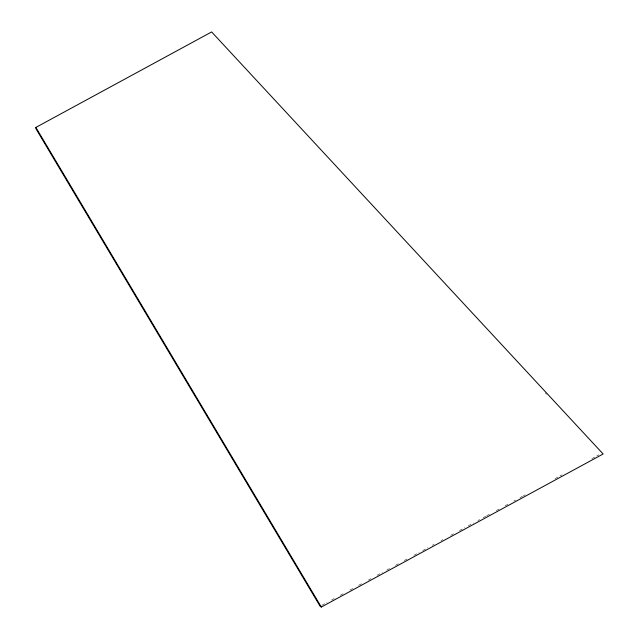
<?xml version="1.0" encoding="UTF-8"?>
<svg xmlns="http://www.w3.org/2000/svg" width="639" height="639" viewBox="0 0 639 639"><rect width="100%" height="100%" fill="white"/><g stroke="black" fill="none" stroke-linecap="round" stroke-linejoin="round"><path stroke-width="0.48" stroke-dasharray="3.19 2.4" d="M321.856 605.301L327.12 602.441M331.497 600.061L335.882 597.681M340.267 595.3L344.645 592.92M349.908 590.061L353.415 588.16M358.671 585.3L362.177 583.399M368.312 580.068L370.939 578.638M377.082 575.308L382.338 572.448M386.723 570.068L390.229 568.167M395.485 565.307L398.992 563.406M404.247 560.547L407.754 558.646M413.888 555.315L419.152 552.455M422.659 550.554L427.914 547.695M432.299 545.315L434.049 544.364M441.062 540.554L442.819 539.604M450.703 535.314L454.209 533.413M459.473 530.554L464.729 527.702M468.235 525.793L473.491 522.942M477.876 520.561L479.625 519.611M483.132 517.702L485.768 516.272M486.638 515.801L491.024 513.421M496.279 510.561L499.786 508.66M505.05 505.8L508.556 503.899M513.812 501.04L515.569 500.089M519.946 497.709L522.574 496.279M523.453 495.808L525.21 494.85M555.011 478.667L562.016 474.857M591.818 458.674L598.831 454.864M545.195 392.777L546.553 394.239"/><path stroke-width="0.96" d="M35.872 127.417L211.637 31.95L603.128 453.986L321.313 607.05L320.107 606.251L35.912 128.703L35.872 127.417L321.313 607.05"/></g></svg>
